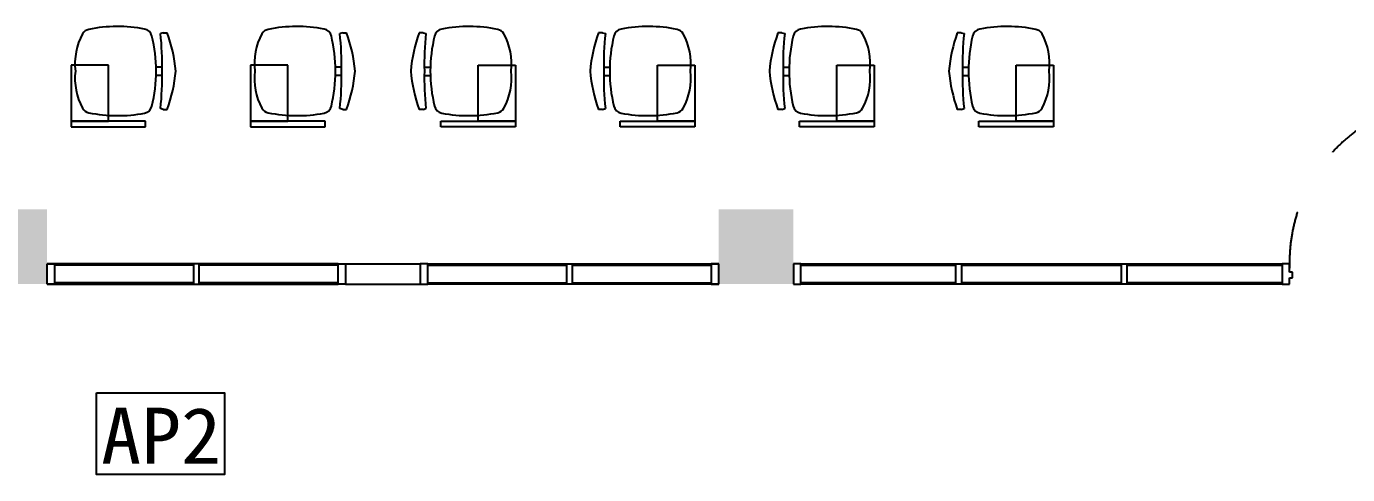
# Model space of a CAD drawing. Header units: millimetres. Extents: x 526420 to 928802, y 401925 to 509768.
# Drawn here: x 614436 to 621518, y 426418 to 428816 of the extents above; entities that cross this region are included whole.
import ezdxf

# ---------------------------------------------------------------- set-up
doc = ezdxf.new("R2010")
doc.units = ezdxf.units.MM
doc.header["$LTSCALE"] = 3000
doc.header["$MEASUREMENT"] = 0
doc.linetypes.add('DASHED2', pattern=[0.375, 0.25, -0.125])
doc.linetypes.add('HIDDEN2', pattern=[0.1875, 0.125, -0.0625])
doc.layers.get('0').update_dxf_attribs({"linetype": 'CONTINUOUS'})
for name, color, linetype in [('D-WALL', 7, 'CONTINUOUS'), ('P-DOOR', 7, 'CONTINUOUS'), ('P-FURNI-I', 7, 'CONTINUOUS'), ('P-WALL', 7, 'CONTINUOUS'), ('环控', 3, 'CONTINUOUS')]:
    doc.layers.add(name, color=color, linetype=linetype)
doc.styles.get("Standard").update_dxf_attribs({"font": 'romans.shx', "width": 0.65, "bigfont": 'hzfs1.shx'})

msp = doc.modelspace()

# ---------------------------------------------------------------- linework, layer by layer
at = {"color": 0}
for p, q in [((615169.8, 428782.3), (615154.6, 428778)), ((615169.8, 428782.3), (615191, 428782.3)), ((616131.3, 428782.3), (616116.1, 428778)), ((616131.3, 428782.3), (616152.5, 428782.3)), ((616562.5, 428782.3), (616541.3, 428782.3)), ((616562.5, 428782.3), (616577.7, 428778)), ((617523.9, 428782.3), (617502.7, 428782.3)), ((617523.9, 428782.3), (617539.1, 428778)), ((618485.4, 428782.3), (618464.2, 428782.3)), ((618485.4, 428782.3), (618500.6, 428778)), ((619446.8, 428782.3), (619425.6, 428782.3)), ((619446.8, 428782.3), (619462, 428778)), ((615163.5, 428598.8), (615131, 428598.8)), ((616124.9, 428598.8), (616092.5, 428598.8)), ((616568.8, 428598.8), (616601.3, 428598.8)), ((617530.3, 428598.8), (617562.7, 428598.8)), ((618491.7, 428598.8), (618524.2, 428598.8)), ((619453.2, 428598.8), (619485.6, 428598.8)), ((615163.5, 428553.2), (615131, 428553.2)), ((616124.9, 428553.2), (616092.4, 428553.2)), ((616568.8, 428553.2), (616601.3, 428553.2)), ((617530.3, 428553.2), (617562.8, 428553.2)), ((618491.7, 428553.2), (618524.2, 428553.2)), ((619453.2, 428553.2), (619485.7, 428553.2)), ((615169.8, 428372.1), (615154.6, 428376.4)), ((615169.8, 428372.1), (615191, 428372.1)), ((616131.3, 428372.1), (616116.1, 428376.4)), ((616131.3, 428372.1), (616152.5, 428372.1)), ((616562.5, 428372.1), (616541.3, 428372.1)), ((616562.5, 428372.1), (616577.7, 428376.4)), ((617523.9, 428372.1), (617502.7, 428372.1)), ((617523.9, 428372.1), (617539.1, 428376.4)), ((618485.4, 428372.1), (618464.2, 428372.1)), ((618485.4, 428372.1), (618500.6, 428376.4)), ((619446.8, 428372.1), (619425.6, 428372.1)), ((619446.8, 428372.1), (619462, 428376.4))]:
    msp.add_line(p, q, dxfattribs=at)
at = {"color": 0, "linetype": 'HIDDEN2'}
for p, q in [((614675.1, 428608.5), (614675.1, 428308.5)), ((614875.1, 428608.5), (614675.1, 428608.5)), ((614875.1, 428308.5), (614875.1, 428608.5)), ((615636.5, 428608.5), (615636.5, 428308.5)), ((615836.5, 428608.5), (615636.5, 428608.5)), ((615836.5, 428308.5), (615836.5, 428608.5)), ((616857.2, 428308.5), (616857.2, 428608.5)), ((616857.2, 428608.5), (617057.2, 428608.5)), ((617057.2, 428608.5), (617057.2, 428308.5)), ((617818.7, 428308.5), (617818.7, 428608.5)), ((617818.7, 428608.5), (618018.7, 428608.5)), ((618018.7, 428608.5), (618018.7, 428308.5)), ((618780.1, 428308.5), (618780.1, 428608.5)), ((618780.1, 428608.5), (618980.1, 428608.5)), ((618980.1, 428608.5), (618980.1, 428308.5)), ((619741.6, 428308.5), (619741.6, 428608.5)), ((619741.6, 428608.5), (619941.6, 428608.5)), ((619941.6, 428608.5), (619941.6, 428308.5)), ((614675.1, 428308.5), (614875.1, 428308.5)), ((615636.5, 428308.5), (615836.5, 428308.5)), ((617057.2, 428308.5), (616857.2, 428308.5)), ((618018.7, 428308.5), (617818.7, 428308.5)), ((618980.1, 428308.5), (618780.1, 428308.5)), ((619941.6, 428308.5), (619741.6, 428308.5))]:
    msp.add_line(p, q, dxfattribs=at)
at = {"color": 0, "ltscale": 2}
for p, q in [((614675.1, 428308.5), (614675.1, 428278.5)), ((615075.1, 428308.5), (614675.1, 428308.5)), ((615075.1, 428278.5), (615075.1, 428308.5)), ((615636.5, 428308.5), (615636.5, 428278.5)), ((616036.5, 428308.5), (615636.5, 428308.5)), ((616036.5, 428278.5), (616036.5, 428308.5)), ((616657.2, 428278.5), (616657.2, 428308.5)), ((616657.2, 428308.5), (617057.2, 428308.5)), ((617057.2, 428308.5), (617057.2, 428278.5)), ((617618.7, 428278.5), (617618.7, 428308.5)), ((617618.7, 428308.5), (618018.7, 428308.5)), ((618018.7, 428308.5), (618018.7, 428278.5)), ((618580.1, 428278.5), (618580.1, 428308.5)), ((618580.1, 428308.5), (618980.1, 428308.5)), ((618980.1, 428308.5), (618980.1, 428278.5)), ((619541.6, 428278.5), (619541.6, 428308.5)), ((619541.6, 428308.5), (619941.6, 428308.5)), ((619941.6, 428308.5), (619941.6, 428278.5)), ((614675.1, 428278.5), (615075.1, 428278.5)), ((615636.5, 428278.5), (616036.5, 428278.5)), ((617057.2, 428278.5), (616657.2, 428278.5)), ((618018.7, 428278.5), (617618.7, 428278.5)), ((618980.1, 428278.5), (618580.1, 428278.5)), ((619941.6, 428278.5), (619541.6, 428278.5))]:
    msp.add_line(p, q, dxfattribs=at)
at = {"color": 0}
for centre, radius, start, end in [((614780.1, 428751.1), 50, 101.64853, 149.5308), ((614925.1, 428047.8), 768.1, 79.14065, 101.64853), ((615060.4, 428753), 50, 13.60167, 79.14065), ((614394.7, 428498), 845.6, 5.37482, 19.6471), ((615741.5, 428751.1), 50, 101.64853, 149.5308), ((615886.5, 428047.8), 768.1, 79.14065, 101.64853), ((616021.8, 428753), 50, 13.60167, 79.14065), ((615356.1, 428498), 845.6, 5.37482, 19.6471), ((617337.6, 428498), 845.6, 160.3529, 174.62518), ((616671.9, 428753), 50, 100.85935, 166.39833), ((616807.2, 428047.8), 768.1, 78.35147, 100.85935), ((616952.2, 428751.1), 50, 30.4692, 78.35147), ((618299.1, 428498), 845.6, 160.3529, 174.62518), ((617633.4, 428753), 50, 100.85935, 166.39833), ((617768.7, 428047.8), 768.1, 78.35147, 100.85935), ((617913.7, 428751.1), 50, 30.4692, 78.35147), ((619260.5, 428498), 845.6, 160.3529, 174.62518), ((618594.8, 428753), 50, 100.85935, 166.39833), ((618730.1, 428047.8), 768.1, 78.35147, 100.85935), ((618875.1, 428751.1), 50, 30.4692, 78.35147), ((620222, 428498), 845.6, 160.3529, 174.62518), ((619556.3, 428753), 50, 100.85935, 166.39833), ((619691.6, 428047.8), 768.1, 78.35147, 100.85935), ((619836.6, 428751.1), 50, 30.4692, 78.35147), ((615031.6, 428615.8), 335.6, 151.39518, 186.59914), ((614333.7, 428577.2), 797.6, 0, 13.60167), ((613668.4, 428614.8), 1495.1, 358.55954, 6.26793), ((615993.1, 428615.8), 335.6, 151.39518, 186.59914), ((615295.2, 428577.2), 797.6, 0, 13.60167), ((614629.9, 428614.8), 1495.1, 358.55954, 6.26793), ((618063.9, 428614.8), 1495.1, 173.73207, 181.44046), ((617398.6, 428577.2), 797.6, 166.39833, 180), ((616700.7, 428615.8), 335.6, 353.40086, 28.60482), ((619025.3, 428614.8), 1495.1, 173.73207, 181.44046), ((618360, 428577.2), 797.6, 166.39833, 180), ((617662.1, 428615.8), 335.6, 353.40086, 28.60482), ((619986.8, 428614.8), 1495.1, 173.73207, 181.44046), ((619321.5, 428577.2), 797.6, 166.39833, 180), ((618623.6, 428615.8), 335.6, 353.40086, 28.60482), ((620948.2, 428614.8), 1495.1, 173.73207, 181.44046), ((620283, 428577.2), 797.6, 166.39833, 180), ((619585, 428615.8), 335.6, 353.40086, 28.60482), ((615031.6, 428538.6), 335.6, 173.40086, 208.60482), ((614333.7, 428577.2), 797.6, 346.39833, 0), ((613668.4, 428539.6), 1495.1, 353.73207, 1.44046), ((614394.7, 428656.4), 845.6, 340.3529, 354.62518), ((615993.1, 428538.6), 335.6, 173.40086, 208.60482), ((615295.2, 428577.2), 797.6, 346.39833, 0), ((614629.9, 428539.6), 1495.1, 353.73207, 1.44046), ((615356.1, 428656.4), 845.6, 340.3529, 354.62518), ((617337.6, 428656.4), 845.6, 185.37482, 199.6471), ((618063.9, 428539.6), 1495.1, 178.55954, 186.26793), ((617398.6, 428577.2), 797.6, 180, 193.60167), ((616700.7, 428538.6), 335.6, 331.39518, 6.59914), ((618299.1, 428656.4), 845.6, 185.37482, 199.6471), ((619025.3, 428539.6), 1495.1, 178.55954, 186.26793), ((618360, 428577.2), 797.6, 180, 193.60167), ((617662.1, 428538.6), 335.6, 331.39518, 6.59914), ((619260.5, 428656.4), 845.6, 185.37482, 199.6471), ((619986.8, 428539.6), 1495.1, 178.55954, 186.26793), ((619321.5, 428577.2), 797.6, 180, 193.60167), ((618623.6, 428538.6), 335.6, 331.39518, 6.59914), ((620222, 428656.4), 845.6, 185.37482, 199.6471), ((620948.2, 428539.6), 1495.1, 178.55954, 186.26793), ((620283, 428577.2), 797.6, 180, 193.60167), ((619585, 428538.6), 335.6, 331.39518, 6.59914), ((614780.1, 428403.3), 50, 210.4692, 258.35147), ((615060.4, 428401.4), 50, 280.85935, 346.39833), ((615741.5, 428403.3), 50, 210.4692, 258.35147), ((616021.8, 428401.4), 50, 280.85935, 346.39833), ((616671.9, 428401.4), 50, 193.60167, 259.14065), ((616952.2, 428403.3), 50, 281.64853, 329.5308), ((617633.4, 428401.4), 50, 193.60167, 259.14065), ((617913.7, 428403.3), 50, 281.64853, 329.5308), ((618594.8, 428401.4), 50, 193.60167, 259.14065), ((618875.1, 428403.3), 50, 281.64853, 329.5308), ((619556.3, 428401.4), 50, 193.60167, 259.14065), ((619836.6, 428403.3), 50, 281.64853, 329.5308), ((614925.1, 429106.6), 768.1, 258.35147, 280.85935), ((615886.5, 429106.6), 768.1, 258.35147, 280.85935), ((616807.2, 429106.6), 768.1, 259.14065, 281.64853), ((617768.7, 429106.6), 768.1, 259.14065, 281.64853), ((618730.1, 429106.6), 768.1, 259.14065, 281.64853), ((619691.6, 429106.6), 768.1, 259.14065, 281.64853)]:
    msp.add_arc(centre, radius, start, end, dxfattribs=at)
at = {"layer": 'D-WALL', "color": 0}
for points in [[(614146.9, 427837.2), (614546.9, 427837.2), (614146.9, 427437.2), (614546.9, 427437.2)], [(618146.9, 427837.2), (618546.9, 427837.2), (618146.9, 427437.2), (618546.9, 427437.2)]]:
    msp.add_solid(points, dxfattribs=at)
at = {"layer": 'P-DOOR', "color": 0, "linetype": 'DASHED2'}
msp.add_arc((622075.3, 427554.2), 869, 87.91733, 182.08267, dxfattribs=at)
at = {"layer": 'P-WALL', "color": 0}
for p, q in [((616106.9, 427545.2), (614546.9, 427545.2)), ((616146.9, 427545.2), (616297.1, 427545.3)), ((616146.9, 427545.2), (616146.9, 427437.2)), ((616146.9, 427545.2), (616146.9, 427437.2)), ((616297.1, 427545.3), (616297.1, 427545.3)), ((616297.1, 427545.3), (616397.1, 427545.3)), ((616397, 427545.2), (616546.9, 427545.2)), ((616397.1, 427545.3), (616397.1, 427545.3)), ((616546.9, 427545.2), (616546.9, 427437.2)), ((616586.9, 427545.2), (618146.9, 427545.2)), ((614546.9, 427437.2), (616106.9, 427437.2)), ((616146.9, 427437.2), (616546.9, 427437.2)), ((618146.9, 427437.2), (616586.9, 427437.2))]:
    msp.add_line(p, q, dxfattribs=at)
at = {"layer": 'P-WALL', "color": 0, "ltscale": 2}
for p, q in [((614546.9, 427437.2), (614546.9, 427545.2)), ((614546.9, 427545.2), (614586.9, 427545.2)), ((614586.9, 427545.2), (614586.9, 427545.2)), ((614586.9, 427545.2), (614586.9, 427545.2)), ((614586.9, 427545.2), (614586.9, 427545.2)), ((614586.9, 427545.2), (614586.9, 427545.2)), ((614586.9, 427545.2), (614586.9, 427437.2)), ((615331.9, 427539.2), (614586.9, 427539.2)), ((615361.9, 427545.2), (615331.9, 427545.2)), ((615331.9, 427545.2), (615331.9, 427437.2)), ((615361.9, 427437.2), (615361.9, 427545.2)), ((616106.9, 427539.2), (615361.9, 427539.2)), ((616106.9, 427437.2), (616106.9, 427545.2)), ((616106.9, 427545.2), (616146.9, 427545.2)), ((616146.9, 427545.2), (616146.9, 427545.2)), ((616146.9, 427545.2), (616146.9, 427545.2)), ((616146.9, 427545.2), (616146.9, 427545.2)), ((616146.9, 427545.2), (616146.9, 427545.2)), ((616146.9, 427545.2), (616146.9, 427437.2)), ((616586.9, 427545.2), (616546.9, 427545.2)), ((616546.9, 427545.2), (616546.9, 427545.2)), ((616546.9, 427545.2), (616546.9, 427545.2)), ((616546.9, 427545.2), (616546.9, 427545.2)), ((616546.9, 427545.2), (616546.9, 427545.2)), ((616546.9, 427545.2), (616546.9, 427437.2)), ((616586.9, 427437.2), (616586.9, 427545.2)), ((616586.9, 427539.2), (617331.9, 427539.2)), ((617331.9, 427545.2), (617361.9, 427545.2)), ((617331.9, 427437.2), (617331.9, 427545.2)), ((617361.9, 427545.2), (617361.9, 427437.2)), ((617361.9, 427539.2), (618106.9, 427539.2)), ((618146.9, 427545.2), (618106.9, 427545.2)), ((618106.9, 427545.2), (618106.9, 427545.2)), ((618106.9, 427545.2), (618106.9, 427545.2)), ((618106.9, 427545.2), (618106.9, 427545.2)), ((618106.9, 427545.2), (618106.9, 427545.2)), ((618106.9, 427545.2), (618106.9, 427437.2)), ((618146.9, 427437.2), (618146.9, 427545.2)), ((618586.9, 427545.2), (618546.9, 427545.2)), ((618546.9, 427545.2), (618546.9, 427545.2)), ((618546.9, 427545.2), (618546.9, 427545.2)), ((618546.9, 427545.2), (618546.9, 427545.2)), ((618546.9, 427545.2), (618546.9, 427545.2)), ((618546.9, 427545.2), (618546.9, 427437.2)), ((618586.9, 427545.2), (621166.9, 427545.2)), ((618586.9, 427437.2), (618586.9, 427545.2)), ((618586.9, 427539.2), (619418.4, 427539.2)), ((619418.4, 427545.2), (619448.4, 427545.2)), ((619418.4, 427437.2), (619418.4, 427545.2)), ((619448.4, 427545.2), (619448.4, 427437.2)), ((619448.4, 427539.2), (620304.9, 427539.2)), ((620304.9, 427545.2), (620334.9, 427545.2)), ((620304.9, 427437.2), (620304.9, 427545.2)), ((620334.9, 427545.2), (620334.9, 427437.2)), ((620334.9, 427539.2), (621166.9, 427539.2)), ((621166.9, 427545.2), (621166.9, 427437.2)), ((621206.9, 427545.2), (621166.9, 427545.2)), ((621166.9, 427545.2), (621166.9, 427545.2)), ((621206.9, 427500.2), (621206.9, 427545.2)), ((614586.9, 427437.2), (614546.9, 427437.2)), ((614546.9, 427437.2), (614546.9, 427437.2)), ((615331.9, 427443.2), (614586.9, 427443.2)), ((615331.9, 427437.2), (615361.9, 427437.2)), ((616106.9, 427443.2), (615361.9, 427443.2)), ((616146.9, 427437.2), (616106.9, 427437.2)), ((616106.9, 427437.2), (616106.9, 427437.2)), ((616546.9, 427437.2), (616586.9, 427437.2)), ((616586.9, 427443.2), (617331.9, 427443.2)), ((616586.9, 427437.2), (616586.9, 427437.2)), ((617361.9, 427437.2), (617331.9, 427437.2)), ((617361.9, 427443.2), (618106.9, 427443.2)), ((618106.9, 427437.2), (618146.9, 427437.2)), ((618146.9, 427437.2), (618146.9, 427437.2)), ((618546.9, 427437.2), (618586.9, 427437.2)), ((619418.4, 427443.2), (618586.9, 427443.2)), ((621166.9, 427437.2), (618586.9, 427437.2)), ((618586.9, 427437.2), (618586.9, 427437.2)), ((619448.4, 427437.2), (619418.4, 427437.2)), ((620304.9, 427443.2), (619448.4, 427443.2)), ((620334.9, 427437.2), (620304.9, 427437.2)), ((621166.9, 427443.2), (620334.9, 427443.2)), ((621166.9, 427437.2), (621206.9, 427437.2)), ((621221.9, 427500.2), (621206.9, 427500.2)), ((621206.9, 427437.2), (621206.9, 427470.2)), ((621206.9, 427470.2), (621221.9, 427470.2)), ((621221.9, 427470.2), (621221.9, 427500.2))]:
    msp.add_line(p, q, dxfattribs=at)
at = {"layer": '环控', "color": 6, "ltscale": 0.7}
msp.add_lwpolyline([(614811.3, 426855.8), (615498.2, 426855.8), (615498.2, 426417.9), (614811.3, 426417.9)], close=True, dxfattribs=at)

# ---------------------------------------------------------------- texts
at = {"layer": 'P-FURNI-I', "color": 6, "ltscale": 0.7, "insert": (614836.4, 426775.7), "char_height": 300, "width": 434.342, "attachment_point": 1}
msp.add_mtext('{\\fSimHei|b0|i0|c134|p2;\\W1.05;AP2}', dxfattribs=at)

doc.saveas('drawing.dxf')
